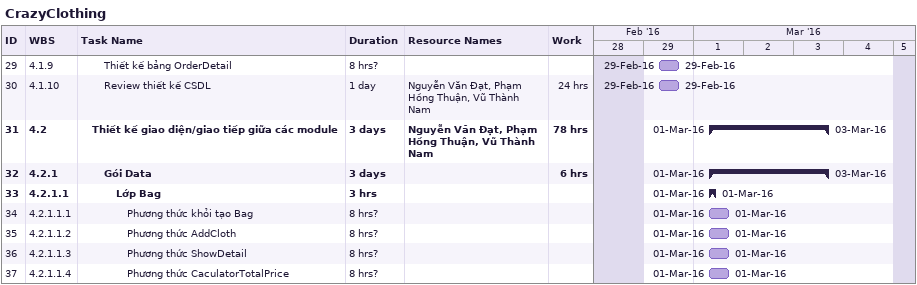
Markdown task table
CrazyClothing

| ID | WBS | Task | Duration | Start | Finish | Resources | Work (h) |
|---|---|---|---|---|---|---|---|
| 29 | 4.1.9 | Thiết kế bảng OrderDetail | 8h? | 2016-02-29 | 2016-02-29 |  |  |
| 30 | 4.1.10 | Review thiết kế CSDL | 1d | 2016-02-29 | 2016-02-29 | Nguyễn Văn Đạt, Phạm Hồng Thuận, Vũ Thành Nam | 24 |
| 31 | 4.2 | **Thiết kế giao diện/giao tiếp giữa các module** | 3d | 2016-03-01 | 2016-03-03 | Nguyễn Văn Đạt, Phạm Hồng Thuận, Vũ Thành Nam | 78 |
| 32 | 4.2.1 | **Gói Data** | 3d | 2016-03-01 | 2016-03-03 |  | 6 |
| 33 | 4.2.1.1 | **Lớp Bag** | 3h | 2016-03-01 | 2016-03-01 |  |  |
| 34 | 4.2.1.1.1 | Phương thức khỏi tạo Bag | 8h? | 2016-03-01 | 2016-03-01 |  |  |
| 35 | 4.2.1.1.2 | Phương thức AddCloth | 8h? | 2016-03-01 | 2016-03-01 |  |  |
| 36 | 4.2.1.1.3 | Phương thức ShowDetail | 8h? | 2016-03-01 | 2016-03-01 |  |  |
| 37 | 4.2.1.1.4 | Phương thức CaculatorTotalPrice | 8h? | 2016-03-01 | 2016-03-01 |  |  |
